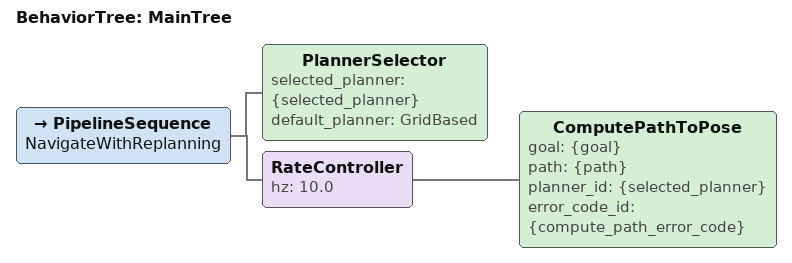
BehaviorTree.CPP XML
<root BTCPP_format="4" >
     <BehaviorTree ID="MainTree">
        <PipelineSequence name="NavigateWithReplanning">
            <PlannerSelector selected_planner="{selected_planner}" default_planner="GridBased"/>
            <RateController hz="10.0">
                <ComputePathToPose goal="{goal}" path="{path}" planner_id="{selected_planner}" error_code_id="{compute_path_error_code}"/>
            </RateController>
        </PipelineSequence>
     </BehaviorTree>
 </root>
